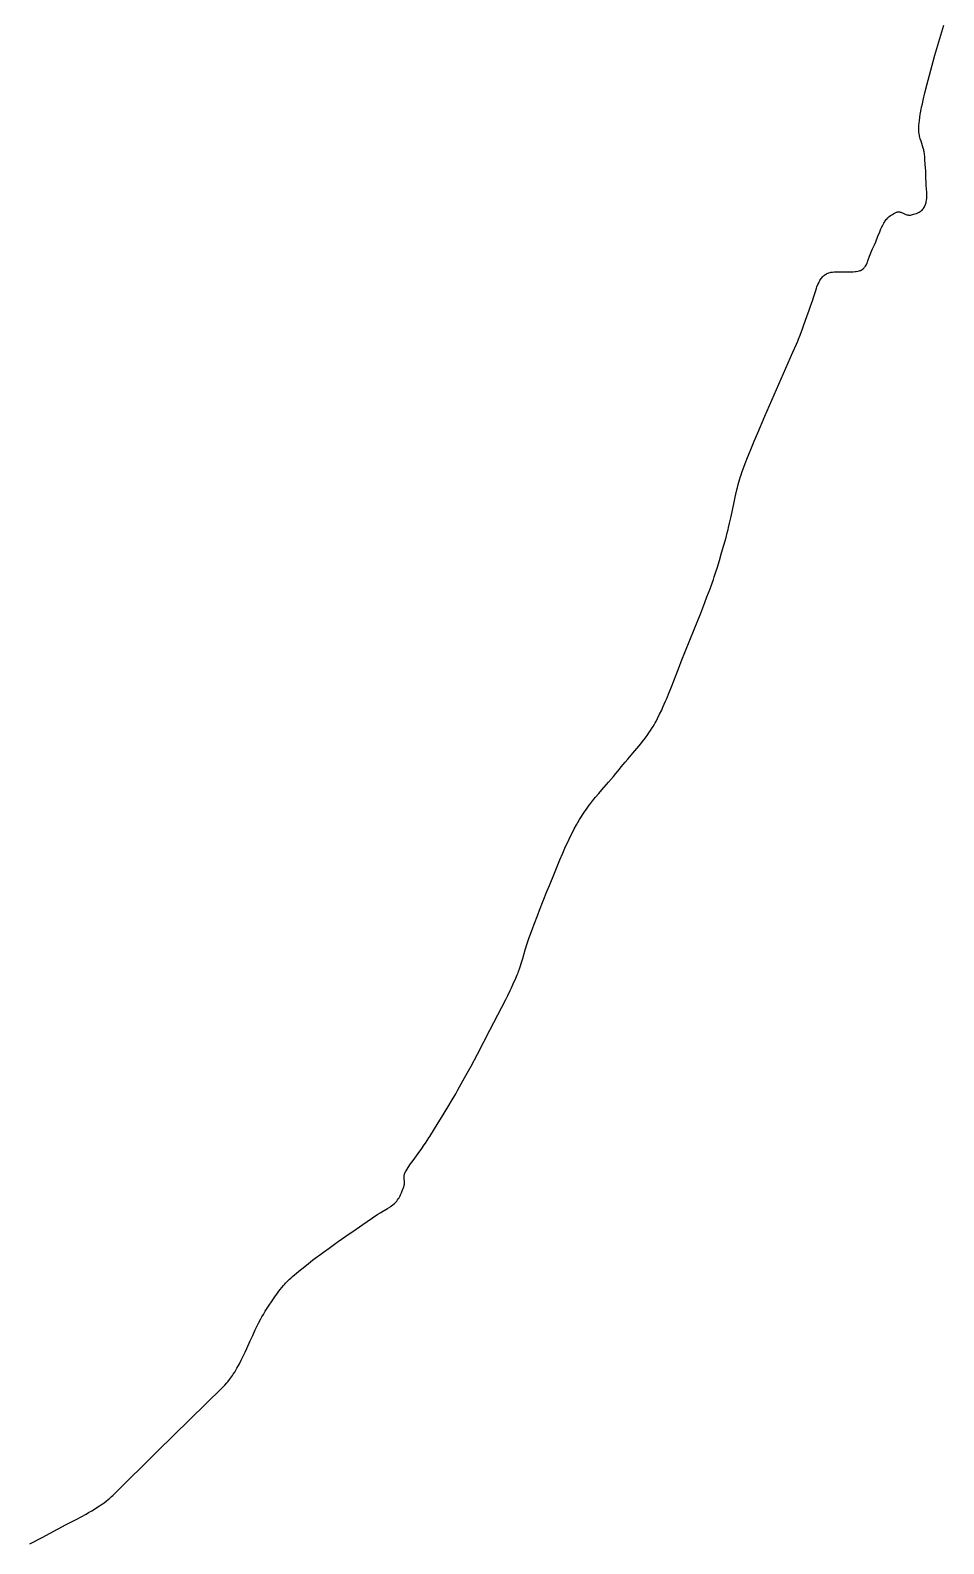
# Model space of a CAD drawing. Header units: millimetres. Extents: x 642261 to 742091, y 6812581 to 6930561.
# Drawn here: x 733371 to 733993, y 6903410 to 6904441 of the extents above; entities that cross this region are included whole.
import ezdxf

# ---------------------------------------------------------------- set-up
doc = ezdxf.new("R2010")
doc.units = ezdxf.units.MM
doc.layers.add('LimiteAreaMunicipio', color=10, linetype='Continuous')
doc.layers.add('LimiteRegional', color=10, linetype='Continuous')

# ---------------------------------------------------------------- blocks, each defined once
blk = doc.blocks.new('compartilhadora_AUTOCAD_OD_1_FMEBLOCK2')
at = {"layer": 'LimiteAreaMunicipio', "color": 7, "linetype": 'Continuous'}
blk.add_lwpolyline([(3495.66615, 6320.2217), (3503.88615, 6324.5426), (3520.31315, 6333.2256), (3522.57515, 6334.4167), (3527.12715, 6336.7966), (3530.54115, 6338.6026), (3533.93315, 6340.4516), (3535.61315, 6341.3996), (3537.83315, 6342.6937), (3538.93215, 6343.3546), (3540.56515, 6344.3676), (3542.97415, 6345.9387), (3545.06905, 6347.3936), (3546.09815, 6348.1446), (3547.61615, 6349.3005), (3549.10215, 6350.4966), (3549.83215, 6351.1106), (3551.26415, 6352.3707), (3551.96515, 6353.0176), (3552.99915, 6354.0106), (3582.57515, 6383.1636), (3626.50815, 6426.3976), (3627.58215, 6427.4876), (3628.27715, 6428.2286), (3629.62115, 6429.7476), (3630.27115, 6430.5246), (3631.52615, 6432.1096), (3632.72815, 6433.7347), (3633.50115, 6434.8395), (3634.00415, 6435.5847), (3634.98415, 6437.0956), (3635.52015, 6437.9566), (3636.56215, 6439.7016), (3637.56815, 6441.4746), (3638.22005, 6442.6707), (3639.48415, 6445.0927), (3640.40215, 6446.9327), (3642.17715, 6450.6606), (3643.32815, 6453.1726), (3645.59215, 6458.2305), (3647.29315, 6462.0277), (3649.03015, 6465.8036), (3649.92215, 6467.6766), (3651.30015, 6470.4586), (3652.73715, 6473.2016), (3653.48215, 6474.5556), (3654.50615, 6476.3387), (3655.03315, 6477.2206), (3655.84115, 6478.5297), (3657.10115, 6480.4616), (3661.40215, 6486.8937), (3662.86415, 6489.0187), (3663.60815, 6490.0707), (3665.13015, 6492.1486), (3665.91115, 6493.1696), (3667.11315, 6494.6777), (3668.21615, 6495.9887), (3668.78115, 6496.6336), (3669.64715, 6497.5846), (3670.99015, 6498.9727), (3672.39115, 6500.3127), (3673.11515, 6500.9616), (3674.44515, 6502.1196), (3677.12015, 6504.4036), (3679.81615, 6506.6476), (3681.62515, 6508.1226), (3685.26715, 6511.0257), (3688.02115, 6513.1657), (3689.86615, 6514.5766), (3693.57815, 6517.3647), (3695.44415, 6518.7436), (3699.19515, 6521.4747), (3702.97015, 6524.1767), (3705.49815, 6525.9646), (3710.58015, 6529.5216), (3717.60815, 6534.3796), (3722.30415, 6537.5956), (3731.71315, 6543.9956), (3732.49015, 6544.5116), (3734.06615, 6545.5046), (3738.91825, 6548.3947), (3740.46215, 6549.3566), (3741.25315, 6549.8737), (3742.42815, 6550.6838), (3742.87115, 6551.0146), (3743.70715, 6551.7257), (3744.47915, 6552.4955), (3744.96115, 6553.0396), (3745.26815, 6553.4136), (3745.85115, 6554.1906), (3746.46015, 6555.1027), (3746.84115, 6555.7317), (3747.54905, 6557.0296), (3747.87815, 6557.6956), (3748.49715, 6559.0517), (3749.06915, 6560.4297), (3750.12415, 6563.1947), (3750.20615, 6563.4327), (3750.33915, 6563.9177), (3750.43415, 6564.4126), (3750.47925, 6564.7466), (3750.53015, 6565.4247), (3750.53315, 6566.4606), (3750.41415, 6568.5526), (3750.37115, 6569.5885), (3750.37015, 6570.0987), (3750.40215, 6570.7687), (3750.43615, 6571.0976), (3750.51115, 6571.5827), (3750.62215, 6572.0576), (3750.69215, 6572.2906), (3750.86515, 6572.7456), (3750.96915, 6572.9676), (3751.14815, 6573.2947), (3752.28925, 6575.1376), (3753.07215, 6576.3516), (3754.68705, 6578.7496), (3756.34915, 6581.1176), (3759.75015, 6585.8057), (3762.30315, 6589.3197), (3763.97415, 6591.6805), (3764.79515, 6592.8706), (3766.00015, 6594.6707), (3767.16915, 6596.4947), (3767.73715, 6597.4156), (3770.96515, 6602.6867), (3777.45515, 6613.2197), (3780.67415, 6618.5057), (3782.26715, 6621.1576), (3785.40815, 6626.4907), (3786.95115, 6629.1746), (3789.22115, 6633.2236), (3791.43515, 6637.2616), (3795.80715, 6645.3637), (3800.12315, 6653.4926), (3808.67415, 6669.8006), (3814.12315, 6680.2146), (3816.82015, 6685.4347), (3819.47315, 6690.6756), (3820.77715, 6693.3066), (3822.48815, 6696.8306), (3823.32915, 6698.6006), (3824.57315, 6701.2637), (3826.39015, 6705.2846), (3827.26415, 6707.3476), (3827.81115, 6708.7346), (3828.16115, 6709.6657), (3828.83215, 6711.5366), (3829.31215, 6712.9486), (3830.22415, 6715.7907), (3831.09015, 6718.6496), (3832.76815, 6724.3856), (3834.06615, 6728.6747), (3834.75415, 6730.8056), (3835.47915, 6732.9227), (3835.85815, 6733.9756), (3837.62515, 6738.7486), (3838.81715, 6741.9247), (3841.23015, 6748.2635), (3842.45215, 6751.4276), (3844.92515, 6757.7456), (3847.43515, 6764.0527), (3849.12815, 6768.2516), (3852.55915, 6776.6397), (3856.31515, 6785.6936), (3858.23715, 6790.2026), (3860.21615, 6794.6846), (3861.23315, 6796.9116), (3862.62315, 6799.8636), (3863.33415, 6801.3316), (3864.42405, 6803.5206), (3866.11415, 6806.7747), (3867.67815, 6809.6346), (3868.48415, 6811.0506), (3869.72615, 6813.1586), (3871.00715, 6815.2446), (3871.66405, 6816.2787), (3873.01215, 6818.3276), (3873.70315, 6819.3437), (3874.76315, 6820.8536), (3876.28015, 6822.9247), (3877.31315, 6824.2847), (3879.42615, 6826.9595), (3880.50315, 6828.2787), (3882.68715, 6830.8866), (3884.90215, 6833.4656), (3889.36915, 6838.5857), (3892.69815, 6842.4426), (3894.34015, 6844.3917), (3896.75815, 6847.3556), (3898.04815, 6848.9558), (3900.67615, 6852.1226), (3902.45115, 6854.2177), (3906.02015, 6858.3956), (3908.67915, 6861.5416), (3911.29315, 6864.7206), (3912.57415, 6866.3297), (3914.45215, 6868.7716), (3916.07115, 6870.9797), (3916.85915, 6872.0987), (3918.01215, 6873.7976), (3919.12715, 6875.5236), (3919.66915, 6876.3976), (3920.72015, 6878.1686), (3921.22915, 6879.0666), (3921.96815, 6880.4297), (3922.71915, 6881.8717), (3924.17015, 6884.7736), (3925.56015, 6887.6987), (3926.45615, 6889.6586), (3928.18515, 6893.6027), (3929.02115, 6895.5846), (3930.65015, 6899.5645), (3932.23415, 6903.5626), (3935.33615, 6911.5837), (3937.67115, 6917.5996), (3938.86315, 6920.6016), (3947.72315, 6942.5886), (3952.10215, 6953.5987), (3954.97215, 6960.9626), (3956.38715, 6964.6536), (3958.48015, 6970.2046), (3959.86325, 6974.0266), (3960.74715, 6976.5867), (3961.32115, 6978.2986), (3962.43715, 6981.7325), (3963.24915, 6984.3156), (3964.82015, 6989.4986), (3966.34115, 6994.6956), (3969.32915, 7005.1066), (3970.22215, 7008.3546), (3970.77705, 7010.5306), (3971.13215, 7011.9856), (3971.81115, 7014.9046), (3972.77115, 7019.2977), (3974.61015, 7028.1067), (3975.55915, 7032.5026), (3976.05515, 7034.6946), (3976.75015, 7037.6086), (3977.11515, 7039.0608), (3977.68715, 7041.2317), (3978.61015, 7044.4696), (3979.27415, 7046.6156), (3979.62315, 7047.6836), (3980.16815, 7049.2797), (3981.73215, 7053.6266), (3982.80915, 7056.5087), (3983.54115, 7058.4247), (3985.03515, 7062.2437), (3986.18015, 7065.0975), (3988.51915, 7070.7856), (3990.90815, 7076.4527), (3995.75815, 7087.7596), (3997.32815, 7091.3916), (4000.50115, 7098.6407), (4010.13915, 7120.3286), (4014.91915, 7131.1847), (4017.27415, 7136.6277), (4018.14215, 7138.6987), (4018.70415, 7140.0856), (4019.78915, 7142.8747), (4021.34615, 7147.0856), (4022.35215, 7149.9066), (4024.33515, 7155.5636), (4025.84115, 7159.8046), (4026.61315, 7161.9206), (4027.80815, 7165.0837), (4028.21215, 7166.1826), (4028.47115, 7166.9387), (4028.96915, 7168.4926), (4030.43915, 7173.3236), (4030.96915, 7174.9256), (4031.24915, 7175.7146), (4031.85115, 7177.2537), (4032.17515, 7178.0006), (4032.69715, 7179.0836), (4033.26615, 7180.1166), (4033.56915, 7180.6106), (4034.14515, 7181.4507), (4034.45015, 7181.8506), (4034.93315, 7182.4216), (4035.44515, 7182.9576), (4035.71415, 7183.2127), (4036.27515, 7183.6907), (4036.56915, 7183.9147), (4037.02715, 7184.2306), (4037.66915, 7184.6126), (4038.00515, 7184.7867), (4038.52815, 7185.0246), (4039.35515, 7185.3276), (4040.19115, 7185.5537), (4040.75015, 7185.6646), (4041.12315, 7185.7237), (4041.86915, 7185.8096), (4042.99115, 7185.8776), (4045.23815, 7185.9126), (4046.36115, 7185.9426), (4046.92215, 7185.9756), (4047.92215, 7186.0266), (4048.59015, 7186.0407), (4049.92515, 7186.0336), (4053.93615, 7185.9306), (4055.27215, 7185.9406), (4055.93915, 7185.9677), (4057.27215, 7186.0756), (4057.93715, 7186.1627), (4058.93315, 7186.3426), (4059.92715, 7186.5897), (4060.42315, 7186.7417), (4060.97415, 7186.9486), (4061.32115, 7187.1107), (4061.96915, 7187.4846), (4062.27215, 7187.6976), (4062.83715, 7188.1677), (4063.35215, 7188.6956), (4063.67115, 7189.0766), (4063.87215, 7189.3426), (4064.25215, 7189.9006), (4064.64615, 7190.5655), (4064.89115, 7191.0296), (4065.34415, 7191.9966), (4065.55515, 7192.4967), (4065.95415, 7193.5227), (4067.05715, 7196.6856), (4067.62415, 7198.2336), (4067.92715, 7198.9796), (4068.42115, 7200.0498), (4069.12015, 7201.4937), (4069.56125, 7202.4626), (4070.39615, 7204.4107), (4071.18615, 7206.3695), (4072.71915, 7210.3036), (4073.91415, 7213.2527), (4074.77515, 7215.2096), (4075.23315, 7216.1837), (4075.96215, 7217.6386), (4076.74915, 7219.0837), (4077.16715, 7219.8026), (4077.38215, 7220.1497), (4077.83715, 7220.8207), (4078.32715, 7221.4586), (4078.67115, 7221.8667), (4079.40115, 7222.6416), (4079.98115, 7223.1856), (4080.38215, 7223.5327), (4081.21615, 7224.1846), (4081.64915, 7224.4916), (4082.54015, 7225.0677), (4083.46215, 7225.5926), (4084.09215, 7225.9146), (4084.51815, 7226.1177), (4085.38315, 7226.4966), (4085.60615, 7226.5786), (4086.05515, 7226.6916), (4086.50915, 7226.7417), (4086.81415, 7226.7426), (4087.42915, 7226.6786), (4087.89315, 7226.5787), (4088.20415, 7226.4917), (4088.83015, 7226.2786), (4089.45815, 7226.0257), (4090.72015, 7225.4687), (4091.66615, 7225.0686), (4092.29515, 7224.8416), (4092.60915, 7224.7456), (4093.07815, 7224.6317), (4093.54415, 7224.5566), (4093.77615, 7224.5356), (4094.23815, 7224.5346), (4094.46815, 7224.5546), (4094.81015, 7224.6136), (4096.84515, 7225.0837), (4097.87415, 7225.3587), (4098.89215, 7225.6806), (4099.39215, 7225.8646), (4100.36715, 7226.2866), (4100.83815, 7226.5286), (4101.51815, 7226.9376), (4102.09405, 7227.3507), (4102.37015, 7227.5767), (4102.76715, 7227.9406), (4103.32315, 7228.5476), (4103.66415, 7228.9967), (4103.82615, 7229.2347), (4104.05515, 7229.6106), (4104.36615, 7230.1826), (4104.55515, 7230.5637), (4104.88915, 7231.3265), (4105.03715, 7231.7087), (4105.29315, 7232.4717), (4105.50215, 7233.2346), (4105.61615, 7233.7436), (4105.79215, 7234.7627), (4105.91415, 7235.9086), (4105.95715, 7236.6726), (4105.96815, 7238.2016), (4105.90615, 7239.7316), (4105.68515, 7242.7936), (4105.58915, 7244.3266), (4105.55915, 7245.0926), (4105.34515, 7251.3817), (4105.20815, 7254.5287), (4104.94015, 7259.2447), (4104.70815, 7262.3836), (4104.57315, 7263.9506), (4104.34315, 7266.2977), (4104.16815, 7267.5446), (4104.00915, 7268.3716), (4103.88715, 7268.9207), (4103.60815, 7270.0166), (4103.12715, 7271.6537), (4102.06815, 7274.9085), (4101.56115, 7276.5327), (4101.32915, 7277.3457), (4101.05215, 7278.4286), (4100.93015, 7278.9716), (4100.77215, 7279.7857), (4100.60015, 7281.0106), (4100.53415, 7281.8298), (4100.51815, 7282.2396), (4100.51615, 7282.8557), (4100.54215, 7283.7726), (4100.63515, 7285.6096), (4100.78215, 7287.4496), (4100.90715, 7288.6776), (4101.21915, 7291.1376), (4101.50015, 7292.9845), (4101.70815, 7294.2166), (4102.16915, 7296.6806), (4102.41815, 7297.9126), (4102.94915, 7300.3746), (4103.51515, 7302.8337), (4104.70915, 7307.7366), (4106.01915, 7312.9296), (4106.90815, 7316.3726), (4108.72115, 7323.2247), (4109.64515, 7326.6357), (4111.53115, 7333.4367), (4113.46615, 7340.2226), (4114.78415, 7344.7446), (4117.48515, 7353.8007)], dxfattribs=at)

msp = doc.modelspace()

# ---------------------------------------------------------------- linework, layer by layer
at = {"layer": 'LimiteRegional', "color": 7, "linetype": 'Continuous'}
msp.add_lwpolyline([(733371.009, 6903410.4501), (733379.229, 6903414.771), (733395.656, 6903423.454), (733397.918, 6903424.6451), (733402.47, 6903427.025), (733405.884, 6903428.831), (733409.276, 6903430.68), (733410.956, 6903431.628), (733413.176, 6903432.9221), (733414.275, 6903433.583), (733415.908, 6903434.596), (733418.317, 6903436.1671), (733420.4119, 6903437.622), (733421.441, 6903438.373), (733422.959, 6903439.5289), (733424.445, 6903440.725), (733425.175, 6903441.339), (733426.607, 6903442.5991), (733427.308, 6903443.246), (733428.342, 6903444.239), (733457.918, 6903473.392), (733501.851, 6903516.626), (733502.925, 6903517.716), (733503.62, 6903518.457), (733504.964, 6903519.976), (733505.614, 6903520.753), (733506.869, 6903522.338), (733508.071, 6903523.9631), (733508.844, 6903525.0679), (733509.347, 6903525.8131), (733510.327, 6903527.324), (733510.863, 6903528.185), (733511.905, 6903529.93), (733512.911, 6903531.703), (733513.5629, 6903532.8991), (733514.827, 6903535.3211), (733515.745, 6903537.1611), (733517.52, 6903540.889), (733518.671, 6903543.401), (733520.935, 6903548.4589), (733522.636, 6903552.2561), (733524.373, 6903556.032), (733525.265, 6903557.905), (733526.643, 6903560.687), (733528.08, 6903563.43), (733528.825, 6903564.784), (733529.849, 6903566.5671), (733530.376, 6903567.449), (733531.184, 6903568.7581), (733532.444, 6903570.69), (733536.745, 6903577.1221), (733538.207, 6903579.2471), (733538.951, 6903580.2991), (733540.473, 6903582.377), (733541.254, 6903583.398), (733542.456, 6903584.9061), (733543.559, 6903586.2171), (733544.124, 6903586.862), (733544.99, 6903587.813), (733546.333, 6903589.2011), (733547.734, 6903590.5411), (733548.458, 6903591.19), (733549.788, 6903592.348), (733552.463, 6903594.632), (733555.159, 6903596.876), (733556.968, 6903598.351), (733560.61, 6903601.2541), (733563.364, 6903603.3941), (733565.209, 6903604.805), (733568.921, 6903607.5931), (733570.787, 6903608.972), (733574.538, 6903611.7031), (733578.313, 6903614.4051), (733580.841, 6903616.193), (733585.923, 6903619.75), (733592.951, 6903624.608), (733597.647, 6903627.824), (733607.056, 6903634.224), (733607.833, 6903634.74), (733609.409, 6903635.733), (733614.2611, 6903638.6231), (733615.805, 6903639.585), (733616.596, 6903640.1021), (733617.771, 6903640.9122), (733618.214, 6903641.243), (733619.05, 6903641.9541), (733619.822, 6903642.7239), (733620.304, 6903643.268), (733620.611, 6903643.642), (733621.194, 6903644.419), (733621.803, 6903645.3311), (733622.184, 6903645.9601), (733622.8919, 6903647.258), (733623.221, 6903647.924), (733623.84, 6903649.2801), (733624.412, 6903650.6581), (733625.467, 6903653.4231), (733625.549, 6903653.6611), (733625.682, 6903654.1461), (733625.777, 6903654.641), (733625.8221, 6903654.975), (733625.873, 6903655.6531), (733625.876, 6903656.689), (733625.757, 6903658.781), (733625.714, 6903659.8169), (733625.713, 6903660.3271), (733625.745, 6903660.9971), (733625.779, 6903661.326), (733625.854, 6903661.8111), (733625.965, 6903662.286), (733626.035, 6903662.519), (733626.208, 6903662.974), (733626.312, 6903663.196), (733626.491, 6903663.5231), (733627.6321, 6903665.366), (733628.415, 6903666.58), (733630.0299, 6903668.978), (733631.692, 6903671.346), (733635.093, 6903676.0341), (733637.646, 6903679.5481), (733639.317, 6903681.9089), (733640.138, 6903683.099), (733641.343, 6903684.8991), (733642.512, 6903686.7231), (733643.08, 6903687.644), (733646.308, 6903692.9151), (733652.798, 6903703.4481), (733656.017, 6903708.7341), (733657.61, 6903711.386), (733660.751, 6903716.7191), (733662.294, 6903719.403), (733664.564, 6903723.452), (733666.778, 6903727.49), (733671.15, 6903735.5921), (733675.466, 6903743.721), (733684.017, 6903760.029), (733689.466, 6903770.443), (733692.163, 6903775.6631), (733694.816, 6903780.904), (733696.12, 6903783.535), (733697.831, 6903787.059), (733698.672, 6903788.829), (733699.916, 6903791.4921), (733701.733, 6903795.513), (733702.607, 6903797.576), (733703.154, 6903798.963), (733703.504, 6903799.8941), (733704.175, 6903801.765), (733704.655, 6903803.177), (733705.567, 6903806.0191), (733706.433, 6903808.878), (733708.111, 6903814.614), (733709.409, 6903818.9031), (733710.097, 6903821.034), (733710.822, 6903823.1511), (733711.201, 6903824.204), (733712.968, 6903828.977), (733714.16, 6903832.1531), (733716.573, 6903838.4919), (733717.795, 6903841.656), (733720.268, 6903847.974), (733722.778, 6903854.2811), (733724.471, 6903858.48), (733727.902, 6903866.8681), (733731.658, 6903875.922), (733733.58, 6903880.431), (733735.559, 6903884.913), (733736.576, 6903887.14), (733737.966, 6903890.092), (733738.677, 6903891.56), (733739.7669, 6903893.749), (733741.457, 6903897.0031), (733743.021, 6903899.863), (733743.827, 6903901.279), (733745.069, 6903903.387), (733746.35, 6903905.473), (733747.0069, 6903906.5071), (733748.355, 6903908.556), (733749.046, 6903909.5721), (733750.106, 6903911.082), (733751.623, 6903913.1531), (733752.656, 6903914.5131), (733754.769, 6903917.1879), (733755.846, 6903918.5071), (733758.03, 6903921.115), (733760.245, 6903923.694), (733764.712, 6903928.8141), (733768.041, 6903932.671), (733769.683, 6903934.6201), (733772.101, 6903937.584), (733773.391, 6903939.1842), (733776.019, 6903942.351), (733777.794, 6903944.4461), (733781.363, 6903948.624), (733784.022, 6903951.77), (733786.636, 6903954.949), (733787.917, 6903956.5581), (733789.795, 6903959), (733791.414, 6903961.2081), (733792.202, 6903962.3271), (733793.355, 6903964.026), (733794.47, 6903965.752), (733795.012, 6903966.626), (733796.063, 6903968.397), (733796.572, 6903969.295), (733797.311, 6903970.6581), (733798.062, 6903972.1001), (733799.513, 6903975.002), (733800.903, 6903977.9271), (733801.799, 6903979.887), (733803.528, 6903983.8311), (733804.364, 6903985.813), (733805.993, 6903989.7929), (733807.577, 6903993.791), (733810.679, 6904001.8121), (733813.014, 6904007.828), (733814.206, 6904010.83), (733823.066, 6904032.817), (733827.445, 6904043.8271), (733830.315, 6904051.191), (733831.73, 6904054.882), (733833.823, 6904060.433), (733835.2061, 6904064.255), (733836.09, 6904066.8151), (733836.664, 6904068.527), (733837.78, 6904071.9609), (733838.592, 6904074.544), (733840.163, 6904079.727), (733841.684, 6904084.924), (733844.672, 6904095.335), (733845.565, 6904098.583), (733846.1199, 6904100.759), (733846.475, 6904102.214), (733847.154, 6904105.133), (733848.114, 6904109.5261), (733849.953, 6904118.3351), (733850.902, 6904122.731), (733851.398, 6904124.923), (733852.093, 6904127.837), (733852.458, 6904129.2892), (733853.03, 6904131.4601), (733853.953, 6904134.698), (733854.617, 6904136.844), (733854.966, 6904137.912), (733855.511, 6904139.5081), (733857.075, 6904143.855), (733858.152, 6904146.7371), (733858.884, 6904148.6531), (733860.378, 6904152.4721), (733861.523, 6904155.3259), (733863.862, 6904161.014), (733866.251, 6904166.6811), (733871.101, 6904177.988), (733872.671, 6904181.62), (733875.844, 6904188.8691), (733885.482, 6904210.557), (733890.262, 6904221.4131), (733892.617, 6904226.8561), (733893.485, 6904228.9271), (733894.047, 6904230.314), (733895.132, 6904233.1031), (733896.689, 6904237.314), (733897.695, 6904240.135), (733899.678, 6904245.792), (733901.184, 6904250.033), (733901.956, 6904252.149), (733903.151, 6904255.3121), (733903.555, 6904256.411), (733903.814, 6904257.1671), (733904.312, 6904258.721), (733905.782, 6904263.552), (733906.312, 6904265.154), (733906.592, 6904265.943), (733907.194, 6904267.4821), (733907.518, 6904268.229), (733908.04, 6904269.312), (733908.609, 6904270.345), (733908.912, 6904270.839), (733909.488, 6904271.6791), (733909.793, 6904272.079), (733910.276, 6904272.65), (733910.788, 6904273.186), (733911.057, 6904273.4411), (733911.618, 6904273.9191), (733911.912, 6904274.1431), (733912.37, 6904274.459), (733913.012, 6904274.841), (733913.348, 6904275.0151), (733913.871, 6904275.253), (733914.698, 6904275.556), (733915.534, 6904275.7821), (733916.093, 6904275.893), (733916.466, 6904275.9521), (733917.212, 6904276.038), (733918.334, 6904276.106), (733920.581, 6904276.141), (733921.704, 6904276.171), (733922.265, 6904276.204), (733923.265, 6904276.255), (733923.933, 6904276.2691), (733925.268, 6904276.262), (733929.279, 6904276.159), (733930.615, 6904276.169), (733931.282, 6904276.1961), (733932.615, 6904276.304), (733933.28, 6904276.3911), (733934.276, 6904276.571), (733935.27, 6904276.8181), (733935.766, 6904276.9701), (733936.317, 6904277.177), (733936.664, 6904277.3391), (733937.312, 6904277.713), (733937.615, 6904277.926), (733938.18, 6904278.3961), (733938.695, 6904278.924), (733939.014, 6904279.305), (733939.215, 6904279.571), (733939.595, 6904280.129), (733939.989, 6904280.7939), (733940.234, 6904281.258), (733940.687, 6904282.225), (733940.898, 6904282.7251), (733941.297, 6904283.7511), (733942.4, 6904286.914), (733942.967, 6904288.462), (733943.27, 6904289.208), (733943.764, 6904290.2782), (733944.463, 6904291.7221), (733944.9041, 6904292.691), (733945.739, 6904294.6391), (733946.529, 6904296.5979), (733948.062, 6904300.532), (733949.257, 6904303.4811), (733950.118, 6904305.438), (733950.576, 6904306.4121), (733951.305, 6904307.867), (733952.092, 6904309.3121), (733952.51, 6904310.031), (733952.725, 6904310.3781), (733953.18, 6904311.0491), (733953.67, 6904311.687), (733954.014, 6904312.0951), (733954.744, 6904312.87), (733955.324, 6904313.414), (733955.725, 6904313.7611), (733956.559, 6904314.413), (733956.992, 6904314.72), (733957.883, 6904315.2961), (733958.805, 6904315.821), (733959.435, 6904316.143), (733959.861, 6904316.3461), (733960.726, 6904316.725), (733960.949, 6904316.807), (733961.398, 6904316.92), (733961.852, 6904316.9701), (733962.157, 6904316.971), (733962.772, 6904316.907), (733963.236, 6904316.8071), (733963.547, 6904316.7201), (733964.173, 6904316.507), (733964.801, 6904316.2541), (733966.063, 6904315.6971), (733967.009, 6904315.297), (733967.638, 6904315.07), (733967.952, 6904314.974), (733968.421, 6904314.8601), (733968.887, 6904314.785), (733969.119, 6904314.764), (733969.581, 6904314.763), (733969.811, 6904314.783), (733970.153, 6904314.842), (733972.188, 6904315.3121), (733973.217, 6904315.5871), (733974.235, 6904315.909), (733974.735, 6904316.093), (733975.71, 6904316.515), (733976.181, 6904316.757), (733976.861, 6904317.166), (733977.4369, 6904317.5791), (733977.713, 6904317.8051), (733978.11, 6904318.169), (733978.666, 6904318.776), (733979.007, 6904319.2251), (733979.169, 6904319.4631), (733979.398, 6904319.839), (733979.709, 6904320.411), (733979.898, 6904320.7921), (733980.232, 6904321.5549), (733980.38, 6904321.9371), (733980.636, 6904322.7001), (733980.845, 6904323.463), (733980.959, 6904323.972), (733981.135, 6904324.9911), (733981.257, 6904326.137), (733981.3, 6904326.901), (733981.311, 6904328.43), (733981.249, 6904329.96), (733981.028, 6904333.022), (733980.932, 6904334.555), (733980.902, 6904335.321), (733980.688, 6904341.6101), (733980.551, 6904344.7571), (733980.283, 6904349.4731), (733980.051, 6904352.612), (733979.916, 6904354.179), (733979.686, 6904356.5261), (733979.511, 6904357.773), (733979.352, 6904358.6), (733979.23, 6904359.1491), (733978.951, 6904360.245), (733978.47, 6904361.8821), (733977.411, 6904365.1369), (733976.904, 6904366.7611), (733976.672, 6904367.5741), (733976.395, 6904368.657), (733976.273, 6904369.2), (733976.115, 6904370.0141), (733975.943, 6904371.239), (733975.877, 6904372.0582), (733975.861, 6904372.468), (733975.859, 6904373.0841), (733975.885, 6904374.001), (733975.978, 6904375.838), (733976.125, 6904377.678), (733976.25, 6904378.906), (733976.562, 6904381.366), (733976.843, 6904383.2129), (733977.051, 6904384.445), (733977.512, 6904386.909), (733977.761, 6904388.141), (733978.292, 6904390.603), (733978.858, 6904393.0621), (733980.052, 6904397.965), (733981.362, 6904403.158), (733982.251, 6904406.601), (733984.064, 6904413.4531), (733984.988, 6904416.8641), (733986.874, 6904423.6651), (733988.809, 6904430.451), (733990.127, 6904434.973), (733992.828, 6904444.0291)], dxfattribs=at)

# ---------------------------------------------------------------- block references
at = {"layer": 'LimiteAreaMunicipio', "color": 7, "linetype": 'Continuous'}
msp.add_blockref('compartilhadora_AUTOCAD_OD_1_FMEBLOCK2', (729875.3428, 6897090.2284), dxfattribs=at)

doc.saveas('drawing.dxf')
